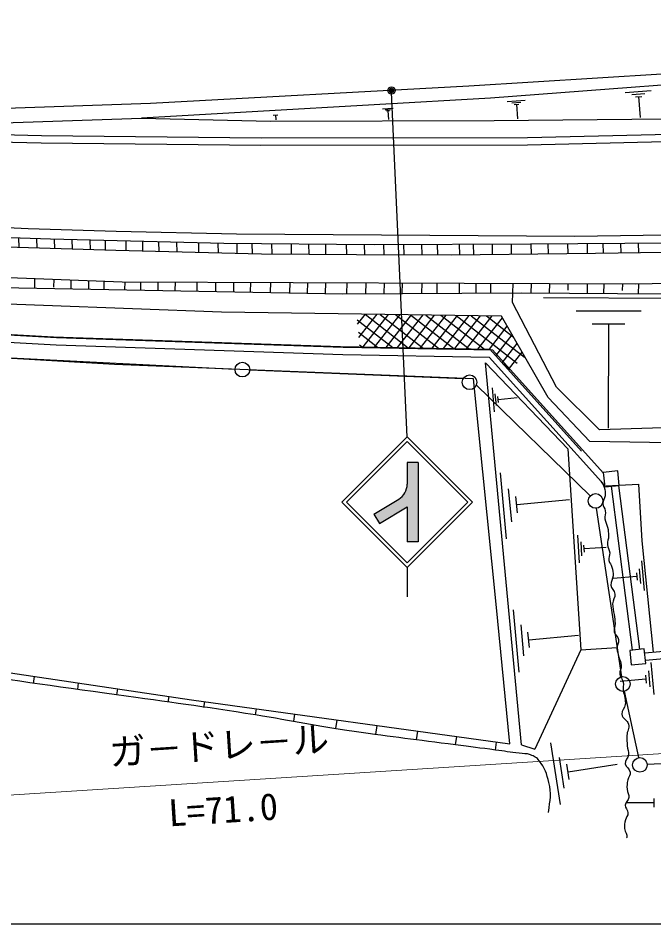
# Model space of a CAD drawing. Units: millimetres, scale not verified. Extents: x 40000 to 680000, y 20000 to 380000.
# Drawn here: x 394032 to 437358, y 205000 to 266723 of the extents above; entities that cross this region are included whole.
import ezdxf
from ezdxf.enums import TextEntityAlignment as Align

# ---------------------------------------------------------------- set-up
doc = ezdxf.new("R2010")
doc.units = ezdxf.units.MM
doc.header["$LTSCALE"] = 1000
doc.header["$PDMODE"] = 32
doc.header["$PDSIZE"] = 500
for name, color, linetype, lineweight in [('M-BGD', 7, 'Continuous', 25), ('M-BMK-ROW', 30, 'Continuous', 25), ('M-STR-HTXT', 7, 'Continuous', 13), ('M-STR-STRC', 7, 'Continuous', 25), ('M-TTL-BAND', 7, 'Continuous', 25)]:
    doc.layers.add(name, color=color, linetype=linetype, lineweight=lineweight)
doc.styles.add('@ＭＳ ゴシック', font='')
doc.styles.add('ＭＳ ゴシック', font='')
doc.styles.get('@ＭＳ ゴシック').set_extended_font_data('@MS Gothic')
doc.styles.get('ＭＳ ゴシック').set_extended_font_data('MS Gothic')

msp = doc.modelspace()

# ---------------------------------------------------------------- hatches: boundary and pattern name
at = {"layer": 'M-BGD'}
msp.add_hatch(color=256, dxfattribs=at).paths.add_polyline_path([(421297, 231034), (421297, 236430), (420548, 236430), (420548, 234968), (420548, 234949), (420547, 234928), (420546, 234907), (420545, 234887), (420544, 234866), (420542, 234845), (420539, 234824), (420537, 234803), (420533, 234783), (420530, 234762), (420526, 234741), (420522, 234721), (420518, 234700), (420513, 234680), (420508, 234660), (420502, 234640), (420496, 234620), (420490, 234600), (420483, 234580), (420476, 234560), (420469, 234540), (420461, 234521), (420453, 234501), (420445, 234482), (420436, 234463), (420427, 234444), (420418, 234426), (420409, 234407), (420399, 234389), (420388, 234370), (420378, 234352), (420367, 234334), (420356, 234317), (420344, 234299), (420332, 234282), (420320, 234265), (420308, 234248), (420295, 234231), (420282, 234215), (420269, 234199), (420255, 234183), (420241, 234167), (420227, 234152), (420213, 234137), (420198, 234122), (420183, 234107), (420168, 234093), (420153, 234078), (420137, 234064), (420121, 234051), (420105, 234037), (420089, 234024), (420072, 234012), (420055, 233999), (420038, 233987), (420021, 233975), (420004, 233964), (419986, 233952), (419968, 233941), (418268, 232916), (418655, 232274), (420548, 233416), (420548, 231034)])
at = {"layer": 'M-STR-STRC'}
msp.add_hatch(color=256, dxfattribs=at).paths.add_polyline_path([(419968, 233941), (419986, 233952), (420004, 233964), (420021, 233975), (420038, 233987), (420055, 233999), (420072, 234012), (420089, 234024), (420105, 234037), (420121, 234051), (420137, 234064), (420153, 234078), (420168, 234093), (420183, 234107), (420198, 234122), (420213, 234137), (420227, 234152), (420241, 234167), (420255, 234183), (420269, 234199), (420282, 234215), (420295, 234231), (420308, 234248), (420320, 234265), (420332, 234282), (420344, 234299), (420356, 234317), (420367, 234334), (420378, 234352), (420388, 234370), (420399, 234389), (420409, 234407), (420418, 234426), (420427, 234444), (420436, 234463), (420445, 234482), (420453, 234501), (420461, 234521), (420469, 234540), (420476, 234560), (420483, 234580), (420490, 234600), (420496, 234620), (420502, 234640), (420508, 234660), (420513, 234680), (420518, 234700), (420522, 234721), (420526, 234741), (420530, 234762), (420533, 234783), (420537, 234803), (420539, 234824), (420542, 234845), (420544, 234866), (420545, 234887), (420546, 234907), (420547, 234928), (420548, 234949), (420548, 234968), (420548, 236430), (421297, 236430), (421297, 231034), (420548, 231034), (420548, 233416), (418655, 232274), (418268, 232916)])

# ---------------------------------------------------------------- linework, layer by layer
at = {"layer": 'M-BGD'}
for p, q in [((435397, 261663), (437183, 261800)), ((427360, 261046), (428590, 261141)), ((435857, 261519), (436750, 261587)), ((436094, 261357), (436540, 261391)), ((436317, 261374), (436427, 259946)), ((418862, 260540), (419598, 260582)), ((419050, 260477), (419418, 260498)), ((427677, 260947), (428292, 260994)), ((427840, 260836), (428147, 260859)), ((427994, 260848), (428069, 259864)), ((411403, 260116), (411727, 260134)), ((411565, 260125), (411584, 259801)), ((419146, 260409), (419330, 260419)), ((419238, 260414), (419272, 259825)), ((394098, 251085), (394083, 251745)), ((395320, 251046), (395306, 251703)), ((396527, 251008), (396513, 251665)), ((397740, 250970), (397726, 251636)), ((398955, 250932), (398941, 251606)), ((399993, 250899), (399978, 251581)), ((401403, 250860), (401388, 251547)), ((402537, 250832), (402522, 251520)), ((403636, 250806), (403621, 251493)), ((404873, 250776), (404858, 251463)), ((406351, 250740), (406336, 251427)), ((407687, 250708), (407672, 251395)), ((408969, 250677), (408954, 251379)), ((409994, 250652), (409978, 251371)), ((411341, 250633), (411325, 251360)), ((412667, 250625), (412651, 251350)), ((413858, 250618), (413842, 251340)), ((415012, 250612), (414996, 251331)), ((416422, 250604), (416406, 251320)), ((417649, 250598), (417633, 251311)), ((418966, 250593), (418950, 251308)), ((420333, 250588), (420317, 251313)), ((421566, 250584), (421550, 251317)), ((422636, 250580), (422620, 251321)), ((424137, 250583), (424121, 251327)), ((425091, 250594), (425075, 251330)), ((426371, 250609), (426355, 251335)), ((427664, 250623), (427648, 251340)), ((429012, 250639), (428997, 251345)), ((430172, 250652), (430157, 251352)), ((431517, 250667), (431502, 251361)), ((432841, 250682), (432826, 251369)), ((433913, 250696), (433898, 251376)), ((435122, 250713), (435107, 251384)), ((436321, 250731), (436307, 251391)), ((395161, 248334), (395176, 248987)), ((396471, 248399), (396484, 248938)), ((397639, 248271), (397654, 248893)), ((398845, 248249), (398860, 248847)), ((399893, 248230), (399907, 248807)), ((401313, 248204), (401326, 248760)), ((402391, 248185), (402405, 248756)), ((403569, 248163), (403583, 248751)), ((404745, 248142), (404760, 248746)), ((406224, 248115), (406239, 248740)), ((407501, 248092), (407516, 248735)), ((408723, 248088), (408738, 248730)), ((409873, 248049), (409889, 248725)), ((411234, 248024), (411251, 248719)), ((412546, 248000), (412563, 248714)), ((413759, 247978), (413776, 248709)), ((414987, 247956), (415005, 248704)), ((416428, 247936), (416446, 248698)), ((417732, 247942), (417750, 248693)), ((418988, 247948), (419006, 248688)), ((420212, 247954), (420229, 248683)), ((421547, 247961), (421564, 248677)), ((422578, 247966), (422595, 248673)), ((424102, 247973), (424118, 248667)), ((425241, 247979), (425257, 248662)), ((426235, 247984), (426251, 248658)), ((427751, 247991), (427767, 248652)), ((428993, 247990), (429009, 248647)), ((430241, 247982), (430257, 248642)), ((431507, 248190), (431517, 248636)), ((432828, 247965), (432844, 248631)), ((433956, 247957), (433972, 248626)), ((435220, 248172), (435231, 248621)), ((436316, 247942), (436332, 248623)), ((429840, 247683), (438713, 247646)), ((417171, 245866), (417706, 246551)), ((417257, 244961), (418490, 246540)), ((417546, 244316), (419274, 246528)), ((417673, 246552), (420607, 244260)), ((418328, 244302), (420058, 246517)), ((418708, 246536), (421646, 244242)), ((419110, 244287), (420842, 246505)), ((419743, 246521), (422686, 244223)), ((419892, 244273), (421626, 246494)), ((420674, 244259), (422410, 246482)), ((420778, 246506), (423725, 244204)), ((421456, 244245), (423194, 246471)), ((421812, 246491), (424765, 244185)), ((422238, 244231), (423978, 246459)), ((422847, 246476), (425804, 244167)), ((423020, 244217), (424762, 246448)), ((423802, 244203), (425546, 246436)), ((423882, 246460), (428044, 243211)), ((424584, 244189), (426330, 246424)), ((424917, 246445), (428535, 243620)), ((425366, 244174), (427031, 246306)), ((425952, 246430), (427777, 245005)), ((432054, 246786), (436491, 246768)), ((417141, 246174), (419567, 244279)), ((426148, 244160), (427367, 245721)), ((433160, 245894), (435378, 245885)), ((434269, 245889), (434239, 238791)), ((417223, 245317), (418528, 244298)), ((426585, 243705), (427702, 245135)), ((417305, 244460), (417488, 244317)), ((427010, 243234), (428038, 244550)), ((427435, 242762), (428374, 243964)), ((427037, 243204), (427552, 242802)), ((426504, 239901), (426352, 241520)), ((426627, 240321), (426551, 241130)), ((426770, 240539), (426732, 240943)), ((426751, 240741), (428046, 240862)), ((427322, 231233), (426896, 235740)), ((427666, 232402), (427453, 234656)), ((434116, 234850), (436317, 234972)), ((435895, 223658), (434478, 234825)), ((436392, 223710), (434975, 234877)), ((428064, 233008), (427957, 234135)), ((428010, 233572), (431615, 233913)), ((432295, 229609), (432174, 231480)), ((432452, 230089), (432391, 231024)), ((432624, 230335), (432594, 230803)), ((432609, 230569), (434105, 230666)), ((436504, 229730), (436692, 227707)), ((436349, 229205), (436443, 228194)), ((436193, 228681), (434575, 228530)), ((436170, 228933), (436217, 228428)), ((428181, 222157), (427780, 226391)), ((428504, 223255), (428304, 225373)), ((428877, 223825), (428777, 224883)), ((428827, 224354), (432215, 224674)), ((436731, 223475), (448199, 224438)), ((434859, 223805), (432363, 223643)), ((436783, 222978), (447660, 223891)), ((436981, 222241), (437082, 221151)), ((437148, 222806), (437351, 220626)), ((395071, 221376), (395153, 221862)), ((436813, 221676), (435069, 221514)), ((436788, 221948), (436839, 221403)), ((398134, 221415), (398073, 220969)), ((400794, 221016), (400728, 220609)), ((404301, 220491), (404245, 220104)), ((406686, 219749), (406746, 220135)), ((410209, 219238), (410277, 219647)), ((412814, 218804), (412891, 219286)), ((415675, 218321), (415765, 218889)), ((418407, 217900), (418489, 218512)), ((421171, 217543), (421272, 218128)), ((423834, 217199), (423921, 217762)), ((426555, 216847), (426638, 217386)), ((430996, 213128), (430334, 217330)), ((428347, 217208), (429236, 216895)), ((431251, 214245), (430919, 216346)), ((431588, 214837), (431422, 215887)), ((431505, 215362), (434866, 215892)), ((437354, 213243), (435493, 213245)), ((437355, 213534), (437354, 212952))]:
    msp.add_line(p, q, dxfattribs=at)
for points in [[(173545, 266723), (195553, 262973), (206411, 261139), (210299, 260942), (211697, 260913), (219187, 260468), (228574, 259944), (235508, 259423), (244955, 259067), (258653, 258180), (271859, 257632), (284587, 257326), (296137, 256606), (311457, 255970), (322222, 255474), (329644, 255134), (336170, 254846), (342825, 254469), (350291, 254282), (363315, 253617), (368216, 253372), (378188, 252965), (388524, 252673), (394712, 252387)], [(449690, 263654), (446676, 263443), (424758, 262079), (403045, 260910), (383975, 260245), (368448, 259703), (367923, 259408), (367720, 259207), (367707, 258790), (368141, 258476), (369071, 258530), (371726, 258420), (378233, 258236)], [(449304, 263048), (447192, 262869), (426224, 261260), (402429, 259905)], [(402429, 259905), (411220, 259700), (426464, 259748), (442863, 259909), (447249, 259936), (448694, 260873), (448848, 261443), (449021, 262057), (449346, 262554), (449304, 263048)], [(379941, 259327), (390990, 259518), (402429, 259905)], [(451002, 259097), (428736, 258567), (410585, 258539), (395617, 258698), (379954, 259076)], [(451264, 258603), (428742, 258067), (410583, 258039), (395608, 258198), (379980, 258575)], [(292615, 256234), (295115, 252858), (305567, 252385), (316791, 251752), (343568, 250471), (370994, 249202), (379977, 248710), (390387, 248403), (416171, 247935), (428341, 247994), (438144, 247930), (454755, 248402), (454586, 251458)], [(292615, 256234), (302074, 255848), (317120, 255200), (331831, 254600), (342845, 253980), (354070, 253528), (365642, 252947), (384509, 252072), (396236, 251672), (408050, 251386), (418286, 251305), (428954, 251345), (438613, 251406), (449495, 251561), (449589, 248255)], [(394712, 252387), (400706, 252194), (408915, 252013), (431960, 251872), (439744, 251982), (445407, 252035), (449500, 252084)], [(455485, 251482), (455530, 248049), (455263, 245598), (454447, 243165), (453539, 241265), (452174, 239170), (450650, 237574), (432999, 237863), (430152, 240865), (426968, 246415), (407886, 246695), (389683, 247364), (382291, 247754), (377451, 241746), (373471, 242194), (358211, 237022), (368485, 238936), (373794, 241245), (377966, 240949), (383332, 245730), (396454, 245005), (415995, 244344), (426176, 244160), (432430, 237216)], [(450988, 239216), (433653, 238673), (430712, 241566), (427714, 247350), (427751, 247991)], [(383982, 245154), (396615, 244456), (416166, 243795), (426133, 243615), (433992, 234890)], [(383992, 245654), (396638, 244956), (416179, 244295), (426360, 244111), (433903, 235736)], [(425889, 243233), (431491, 237371), (432380, 223679), (429236, 216895)], [(428347, 217208), (426365, 238167), (425889, 243233)], [(436317, 234972), (436531, 231104), (437309, 223524)]]:
    msp.add_lwpolyline(points, dxfattribs=at)
for points in [[(293916, 255607), (295461, 253606), (337883, 251521), (373787, 249803), (401119, 248761), (436076, 248618), (448784, 248858), (448746, 250910), (433369, 250688), (423577, 250577), (417090, 250600), (410627, 250637), (400702, 250877), (385051, 251369), (375677, 251835), (365481, 252341), (350259, 253096), (339138, 253529), (323826, 254270), (308579, 254992)], [(377343, 224415), (378592, 224000), (389831, 222659), (405844, 220260), (427544, 217261), (426599, 226793), (425709, 235795), (425055, 242141), (400591, 243117), (383880, 244088)], [(433899, 235770), (434004, 234775), (434998, 234880), (434894, 235874)], [(435708, 223638), (435812, 222644), (436807, 222748), (436702, 223743)]]:
    msp.add_lwpolyline(points, close=True, dxfattribs=at)
for points, knots in [([(433744, 235165), (433860, 234997), (433902, 234924), (433962, 234752), (434039, 234533), (434046, 234394), (434029, 234163), (434014, 233957), (433874, 233862), (433879, 233656), (433884, 233449), (434021, 233358), (434047, 233152), (434075, 232936), (433988, 232812), (434016, 232595), (434046, 232365), (434150, 232256), (434200, 232029), (434250, 231807), (434267, 231679), (434268, 231452), (434270, 231217), (434185, 231089), (434201, 230855), (434217, 230629), (434331, 230519), (434348, 230293), (434363, 230084), (434261, 229965), (434298, 229758), (434331, 229571), (434446, 229498), (434499, 229315), (434564, 229091), (434596, 228957), (434581, 228724), (434564, 228468), (434404, 228342), (434424, 228087), (434444, 227827), (434676, 227738), (434699, 227478), (434722, 227213), (434555, 227080), (434544, 226814), (434533, 226524), (434605, 226365), (434640, 226078), (434670, 225838), (434710, 225705), (434713, 225464), (434714, 225242), (434613, 225114), (434660, 224897), (434710, 224666), (434917, 224601), (434955, 224368), (434996, 224126), (434836, 223996), (434843, 223751), (434850, 223523), (434922, 223403), (434978, 223182), (435035, 222956), (435120, 222839), (435132, 222607), (435144, 222371), (435008, 222245), (435034, 222010), (435060, 221780), (435216, 221690), (435261, 221464), (435304, 221251), (435247, 221124), (435271, 220908), (435293, 220709), (435351, 220606), (435378, 220408), (435403, 220228), (435429, 220122), (435403, 219942), (435362, 219673), (435148, 219556), (435169, 219285), (435194, 218968), (435551, 218919), (435624, 218610), (435695, 218312), (435530, 218140), (435513, 217835), (435497, 217557), (435519, 217400), (435545, 217123), (435567, 216889), (435650, 216762), (435630, 216528), (435607, 216271), (435378, 216163), (435403, 215905), (435428, 215651), (435713, 215603), (435748, 215350), (435779, 215130), (435615, 215027), (435575, 214809), (435531, 214563), (435511, 214420), (435530, 214171), (435548, 213947), (435677, 213833), (435652, 213609), (435627, 213385), (435407, 213317), (435393, 213092), (435380, 212874), (435586, 212787), (435590, 212569), (435595, 212367), (435462, 212277), (435418, 212080), (435368, 211854), (435331, 211721), (435358, 211492), (435386, 211248), (435583, 211113), (435504, 210881), (435501, 210871), (435500, 210866), (435495, 210856)], [0, 0, 0, 0, 1, 1, 1, 2, 2, 2, 3, 3, 3, 4, 4, 4, 5, 5, 5, 6, 6, 6, 7, 7, 7, 8, 8, 8, 9, 9, 9, 10, 10, 10, 11, 11, 11, 12, 12, 12, 13, 13, 13, 14, 14, 14, 15, 15, 15, 16, 16, 16, 17, 17, 17, 18, 18, 18, 19, 19, 19, 20, 20, 20, 21, 21, 21, 22, 22, 22, 23, 23, 23, 24, 24, 24, 25, 25, 25, 26, 26, 26, 27, 27, 27, 28, 28, 28, 29, 29, 29, 30, 30, 30, 31, 31, 31, 32, 32, 32, 33, 33, 33, 34, 34, 34, 35, 35, 35, 36, 36, 36, 37, 37, 37, 38, 38, 38, 39, 39, 39, 40, 40, 40, 41, 41, 41, 42, 42, 42, 43, 43, 43, 43]), ([(430169, 212601), (430298, 213464), (430385, 213857), (430200, 214626), (430052, 215244), (429949, 215623), (429548, 216117), (429369, 216338), (429208, 216422), (428941, 216523), (428661, 216628), (428479, 216583), (428183, 216623), (427547, 216709), (427191, 216761), (426555, 216847), (425493, 216991), (424897, 217060), (423834, 217199), (421134, 217551), (419618, 217720), (416923, 218108), (414291, 218487), (412835, 218821), (410209, 219238), (406513, 219824), (404434, 220095), (400728, 220609), (392071, 221810), (387231, 222564), (378553, 223604), (378134, 223654), (377879, 223580), (377478, 223713), (377393, 223742), (377355, 223781), (377279, 223831), (376528, 224323), (376119, 224671), (375607, 225408), (375524, 225527), (375485, 225571), (375404, 225718)], [0, 0, 0, 0, 1, 1, 1, 2, 2, 2, 3, 3, 3, 4, 4, 4, 5, 5, 5, 6, 6, 6, 7, 7, 7, 8, 8, 8, 9, 9, 9, 10, 10, 10, 11, 11, 11, 12, 12, 12, 13, 13, 13, 14, 14, 14, 14])]:
    msp.add_open_spline(points, degree=3, knots=knots, dxfattribs=at)
at = {"layer": 'M-BMK-ROW'}
for p, q in [((408812, 242789), (389306, 243772)), ((409811, 242749), (424372, 242168)), ((425260, 241715), (433023, 234166)), ((435183, 221844), (433443, 233322)), ((436343, 216330), (435351, 220859)), ((436901, 215895), (443170, 216185))]:
    msp.add_line(p, q, dxfattribs=at)
for centre in [(409312, 242769), (424797, 241905), (433382, 233818), (435244, 221347), (436404, 215834)]:
    msp.add_circle(centre, 500, dxfattribs=at)
at = {"layer": 'M-STR-HTXT'}
msp.add_line((443534, 216973), (372230, 212435), dxfattribs=at)
at = {"layer": 'M-STR-STRC'}
for p, q in [((420548, 238187), (419482, 261645)), ((420548, 238187), (416093, 233732)), ((420548, 237869), (416411, 233732)), ((425003, 233732), (420548, 238187)), ((424685, 233732), (420548, 237869)), ((420548, 236430), (420548, 234968)), ((421297, 236430), (420548, 236430)), ((421297, 236430), (421297, 231034)), ((418268, 232916), (419968, 233941)), ((416093, 233732), (420548, 229277)), ((416411, 233732), (420548, 229595)), ((418655, 232274), (420548, 233416)), ((420548, 229277), (425003, 233732)), ((420548, 229595), (424685, 233732)), ((420548, 233416), (420548, 231034)), ((418268, 232916), (418655, 232274)), ((421297, 231034), (420548, 231034)), ((420548, 229277), (420548, 227277))]:
    msp.add_line(p, q, dxfattribs=at)
for radius in [150, 120, 90, 60, 30]:
    msp.add_circle((419475, 261794), radius, dxfattribs=at)
msp.add_arc((419349, 234968), 1199, 301.09966, 360, dxfattribs=at)
msp.add_point((419475, 261794), dxfattribs=at)
at = {"layer": 'M-TTL-BAND'}
msp.add_line((40000, 205000), (579000, 205000), dxfattribs=at)

# ---------------------------------------------------------------- texts
at = {"layer": 'M-STR-HTXT', "style": 'ＭＳ ゴシック'}
msp.add_text('ガ－ドレ－ル', height=1833, rotation=3.642, dxfattribs=at).set_placement((407819, 215702), align=Align.BOTTOM_CENTER)
at = {"layer": 'M-STR-HTXT', "style": '@ＭＳ ゴシック'}
msp.add_text('L=71.0', height=1833, rotation=3.642, dxfattribs=at).set_placement((407946, 213706), align=Align.TOP_CENTER)

doc.saveas('drawing.dxf')
